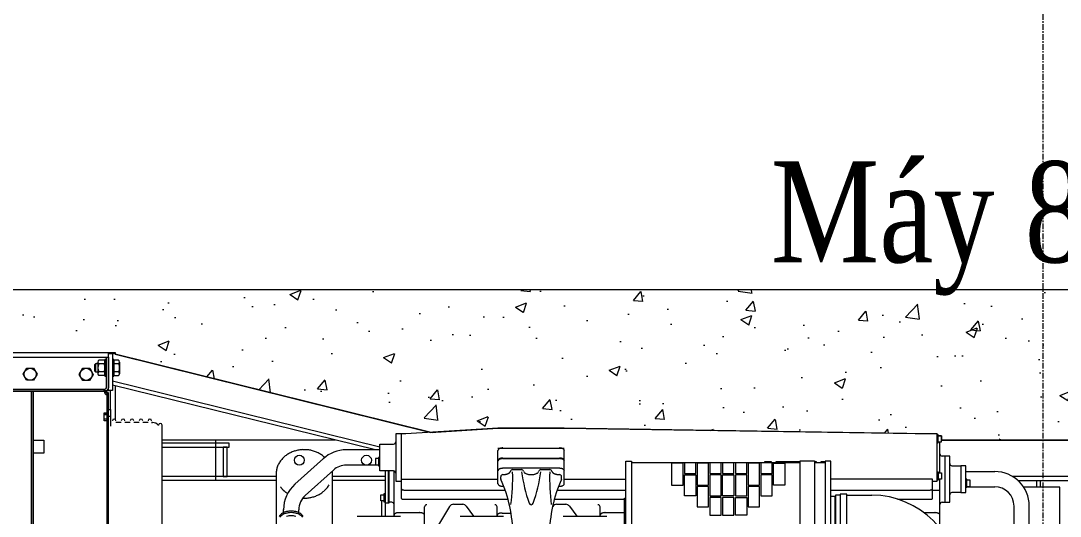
# Model space of a CAD drawing. Header units: millimetres. Extents: x 68650 to 268645, y -2410 to 17645.
# Drawn here: x 74022 to 76341, y 11083 to 12188 of the extents above; entities that cross this region are included whole.
import ezdxf

# ---------------------------------------------------------------- set-up
doc = ezdxf.new("R2010")
doc.units = ezdxf.units.MM
doc.linetypes.add('Grid Line', pattern=[22.225, 12.7, -3.175, 3.175, -3.175])
for name, color, linetype, lineweight in [('G-IMPT', 8, 'Continuous', 18), ('G-IMPT-2', 7, 'Continuous', 18), ('M-EQPM', 50, 'Continuous', 18), ('S-GRID-1', 1, 'Grid Line', 9)]:
    doc.layers.add(name, color=color, linetype=linetype, lineweight=lineweight)
doc.styles.add('Times New Roman', font='times.ttf', dxfattribs={"width": 0.8, "height": 225})

# ---------------------------------------------------------------- blocks, each defined once
blk = doc.blocks.new('TKCS_MAY PHAT DIEN_251105 - TKCS_XREF_260106_MAY PHAT DIEN_dwg_112-2491696-TKCS_NHÀ MÁY PHÁT ĐIỆN - MẶT BẰNG COTE _1_000')
at = {"layer": 'G-IMPT'}
for p, q in [((17270, 26398.8), (17270, 26467.3)), ((17279, 26475.1), (17279, 26477.3)), ((17997.7, 26298.4), (17284, 26475.1)), ((17250.9, 26456.3), (17250.9, 26430.3)), ((17264.9, 26460.7), (17252.9, 26460.7)), ((17264.9, 26452), (17252.9, 26452)), ((17297.5, 26452), (17287, 26452)), ((17299.5, 26456.3), (17299.5, 26430.3)), ((17250.9, 26433.3), (17246.8, 26433.3)), ((17264.9, 26434.7), (17252.9, 26434.7)), ((17264.9, 26426), (17252.9, 26426)), ((17297.5, 26434.7), (17287, 26434.7)), ((16932, 26395.8), (17267, 26395.8)), ((17879.9, 26266.4), (17284, 26413.6)), ((17870.4, 26260.4), (17284, 26404.6)), ((17289.5, 26403.3), (17289.5, 26328.6)), ((17102, 26391.3), (17102, 24843.3)), ((17274.5, 26392.1), (17263.6, 26392.1)), ((17266.7, 26390.2), (17266.7, 26390.1)), ((17266.9, 26387.2), (17266.9, 26386.2)), ((17267.3, 26388.2), (17267.2, 26388.2)), ((17269.4, 26383.8), (17270.4, 26383.8)), ((17272.7, 26383.4), (17270.5, 26383.4)), ((17271.3, 26383.8), (17271.2, 26383.7)), ((17271.4, 26384.1), (17271.4, 26384.1)), ((17271.4, 26383.6), (17271.4, 25903.8)), ((17273.7, 26383.6), (17273.8, 26383.7)), ((17274.5, 25903.8), (17274.5, 26383.8)), ((17279, 26350.6), (17279, 26392.5)), ((17273, 26338.9), (17265.1, 26338.9)), ((17271.4, 26338.7), (17265.1, 26338.7)), ((17265.1, 26329.4), (17273, 26329.4)), ((17274.5, 26341.1), (17271.4, 26341.1)), ((17271.4, 26327.2), (17274.5, 26327.2)), ((17279.1, 26335.1), (17274.5, 26335.1)), ((17303.4, 26321.2), (17291.4, 26321.2)), ((17323.3, 26321.2), (17311.3, 26321.2)), ((17343.2, 26321.2), (17331.2, 26321.2)), ((17363.1, 26321.2), (17351.1, 26321.2)), ((17394.5, 25903.3), (17394.5, 26315.3)), ((17781.2, 26282.3), (17394.5, 26282.3)), ((17513.2, 26282.3), (17513.2, 26192.3)), ((17928.4, 26152), (17928.4, 26296)), ((19129.9, 26208.8), (19129.9, 26278)), ((17879.9, 26260.4), (17805.2, 26260.4)), ((18143.9, 26264.5), (18291.9, 26264.5)), ((18143.9, 26184.7), (18143.9, 26259)), ((18291.9, 26184.7), (18291.9, 26259)), ((17754.2, 26240.9), (17690.7, 26183.8)), ((18154.9, 26242), (18280.9, 26242)), ((18154.9, 26240.8), (18280.9, 26240.8)), ((18441.9, 26232.4), (18818.3, 26232.4)), ((18850, 26232.4), (18873.8, 26232.4)), ((19141.9, 26143.4), (19141.9, 26246.6)), ((17776.7, 26215.4), (17713.7, 26158.7)), ((17877.4, 26226.4), (17805.4, 26226.4)), ((17899.9, 26142.4), (17899.9, 26213.4)), ((17911.9, 26112.4), (17911.9, 26213.3)), ((18281, 26219.2), (18154.9, 26219.2)), ((18176.6, 26216.2), (18196.3, 26216.2)), ((18239.6, 26216.2), (18259.3, 26216.2)), ((19156.9, 26225), (19176.9, 26225)), ((19187.9, 26212), (19252.4, 26212)), ((17648.9, 26201.3), (17394.5, 26201.3)), ((17648.9, 26192.3), (17394.5, 26192.3)), ((17648.9, 26206.7), (17648.9, 26095.2)), ((17891.9, 26201.3), (17773.9, 26201.3)), ((17891.9, 26192.3), (17773.9, 26192.3)), ((17928.4, 26195), (18143.9, 26195)), ((18149.9, 26195.8), (18149.9, 26200.2)), ((18285.9, 26195.8), (18285.9, 26200.2)), ((18291.9, 26195), (18429.2, 26195)), ((19129.9, 26093.4), (19129.9, 26194.8)), ((20334.5, 26201.3), (19291.5, 26201.3)), ((19345.7, 26192.3), (19345.7, 26177.3)), ((19353.7, 26192.3), (19353.7, 26177.3)), ((18154.9, 26179.2), (18156.6, 26179.2)), ((18276.1, 26170.8), (18429.2, 26170.8)), ((18279.2, 26179.2), (18280.9, 26179.2)), ((19113.4, 26170.8), (19129.9, 26170.8)), ((19190.4, 26178), (19252.4, 26178)), ((17883.8, 26146.4), (17883.8, 26112.4)), ((17906.9, 26143.4), (17900.9, 26143.4)), ((18044.6, 26138.9), (18065.1, 26138.9)), ((18269.7, 26150.5), (18426.2, 26150.5)), ((18274.6, 26138.9), (18295.1, 26138.9)), ((18922.2, 26159.2), (18978.2, 26159.2)), ((17665.4, 26120.2), (17665.4, 26127)), ((17699.4, 26120.2), (17699.4, 26126.7)), ((17922.9, 26120.3), (17968.9, 26120.3)), ((17979.9, 26093.4), (17979.9, 26133)), ((18036, 26134.1), (17980.4, 26042.3)), ((18073.1, 26134.8), (18089.6, 26112.4)), ((18141.9, 26112.4), (18141.9, 26133)), ((18152.9, 26119.4), (18172.9, 26119.4)), ((18303.1, 26134.8), (18319.6, 26112.4)), ((18371.9, 26112.4), (18371.9, 26133)), ((18382.9, 26120.3), (18426.2, 26120.3)), ((19094.7, 26120.3), (19118.9, 26120.3)), ((19295.4, 26006), (19295.4, 26135)), ((19329.4, 26006), (19329.4, 26135)), ((17829.4, 26112.4), (17926.5, 26112.4)), ((18059.4, 26112.4), (18156.5, 26112.4)), ((18289.4, 26112.4), (18386.5, 26112.4))]:
    blk.add_line(p, q, dxfattribs=at)
at = {"layer": 'G-IMPT', "flags": 128}
for points in [[(16900.5, 26281.7), (16900.5, 26282.3), (16909.5, 26282.3), (16909.5, 26281.7), (16909.5, 26477.3), (17289.5, 26477.3), (17289.5, 26473.7)], [(16924.5, 26398.8), (16924.5, 26467.3), (17274.5, 26467.3), (17274.5, 26398.8)], [(17246.8, 26453.3), (17250.9, 26453.3), (17248.2, 26453.3)], [(17269.9, 26461.8), (17266.9, 26461.8), (17266.9, 26424.8), (17269.9, 26424.8)], [(17284, 26424.8), (17287, 26424.8), (17287, 26461.8), (17284, 26461.8)], [(17297.5, 26460.7), (17287, 26460.7), (17287, 26426), (17297.5, 26426)], [(16932, 26391.3), (17267, 26391.3), (16922.5, 26391.3), (16922.5, 24843.3), (17274.5, 24843.3), (17274.5, 24846.7)], [(17158.3, 26391.3), (17268, 26391.3), (17270.7, 26391.3), (17270.7, 26388.3), (17268, 26388.3), (17267.9, 26388.3)], [(17266.6, 26389.5), (17266.6, 26387.4), (17266.6, 26387.3), (17266.6, 26387.2), (17266.6, 26387.2), (17266.6, 26387.1), (17266.7, 26387), (17266.7, 26387), (17266.7, 26386.9), (17266.7, 26386.8), (17266.8, 26386.7), (17266.8, 26386.7), (17266.8, 26386.6), (17266.8, 26386.5), (17266.9, 26386.4), (17266.9, 26386.2), (17267, 26386.1), (17267, 26386.1), (17267.1, 26386), (17267.2, 26385.9), (17267.2, 26385.9), (17267.3, 26385.8), (17267.4, 26385.7), (17267.4, 26385.7), (17267.5, 26385.6), (17267.6, 26385.5), (17267.6, 26385.5), (17267.7, 26385.4), (17267.8, 26385.3), (17268, 26385.1), (17267.8, 26385.4), (17267.7, 26385.7), (17267.6, 26385.8), (17267.6, 26385.9), (17267.5, 26386), (17267.4, 26386.2), (17267.4, 26386.3), (17267.3, 26386.5), (17267.2, 26386.6), (17267.2, 26386.7), (17267.1, 26386.8), (17267, 26387), (17267, 26387.1), (17266.9, 26387.2), (17266.9, 26387.6), (17266.8, 26387.9), (17266.8, 26388), (17266.8, 26388.2), (17266.8, 26388.3), (17266.7, 26388.5), (17266.7, 26388.6), (17266.7, 26388.7), (17266.7, 26388.9), (17266.6, 26389), (17266.6, 26389.1), (17266.6, 26389.3), (17266.6, 26389.4), (17266.6, 26389.5), (17266.6, 26389.8)], [(17266.7, 26387.6), (17266.6, 26387.6), (17266.6, 26387.4)], [(17266.9, 26390.9), (17266.9, 26391), (17266.9, 26388.1), (17266.9, 26388.1), (17266.9, 26388), (17266.8, 26387.9), (17266.8, 26387.9)], [(17268, 26388.3), (17268, 26391.3), (17267.9, 26391.3)], [(17273.4, 26383.6), (17273.3, 26383.5), (17273.2, 26383.5), (17273.1, 26383.5), (17273, 26383.5), (17272.9, 26383.5), (17272.8, 26383.4), (17272.7, 26383.4), (17272.4, 26383.5), (17272.2, 26383.5), (17272, 26383.5), (17271.9, 26383.5), (17271.8, 26383.6), (17271.6, 26383.6), (17271.5, 26383.6), (17271.3, 26383.6), (17271.2, 26383.7), (17271, 26383.7), (17270.9, 26383.7), (17270.7, 26383.7), (17270.5, 26383.7), (17270.4, 26383.8), (17270.1, 26383.9), (17269.9, 26384), (17269.7, 26384.1), (17269.6, 26384.1), (17269.5, 26384.2), (17269.3, 26384.3), (17269.2, 26384.3), (17269.1, 26384.4), (17268.9, 26384.5), (17268.8, 26384.5), (17268.7, 26384.6), (17268.5, 26384.7), (17268.4, 26384.7), (17268.3, 26384.8), (17268.3, 26384.7), (17268.4, 26384.7), (17268.5, 26384.6), (17268.5, 26384.5), (17268.6, 26384.5), (17268.7, 26384.4), (17268.7, 26384.3), (17268.8, 26384.3), (17268.9, 26384.2), (17268.9, 26384.1), (17269, 26384.1), (17269.1, 26384), (17269.2, 26383.9), (17269.4, 26383.8), (17269.4, 26383.7), (17269.5, 26383.7), (17269.6, 26383.7), (17269.7, 26383.7), (17269.7, 26383.7), (17269.8, 26383.6), (17269.9, 26383.6), (17270, 26383.6), (17270, 26383.6), (17270.1, 26383.5), (17270.2, 26383.5), (17270.3, 26383.5), (17270.5, 26383.4), (17270.6, 26383.4), (17270.6, 26383.4), (17270.6, 26383.5), (17270.8, 26383.5), (17270.9, 26383.6), (17270.9, 26383.6), (17271.1, 26383.7), (17271.2, 26383.7), (17274.1, 26383.8), (17274.2, 26383.8)], [(17271.4, 26384.7), (17271.4, 26384.8), (17274.5, 26384.8), (17274.5, 26387.5), (17271.4, 26387.5), (17271.4, 26384.8)], [(17274.5, 26350.6), (17279.1, 26350.6), (17279.1, 26313.3)], [(17265.1, 26329.6), (17265.1, 26338.7), (17265.1, 26343.3), (17271.4, 26343.3)], [(17271.4, 26325), (17265.1, 26325), (17265.1, 26329.6), (17271.4, 26329.6)], [(17271.4, 26327.4), (17273, 26327.4), (17273, 26340.9), (17271.4, 26340.9)], [(19113.4, 26190.8), (19114.9, 26190.8), (19123.9, 26190.8), (19123.9, 26296), (19114.9, 26296), (19103.4, 26296), (18484.4, 26305.5), (18291.9, 26308.5), (18143.9, 26308.5), (17938.4, 26296), (17926.9, 26296), (17915.9, 26296), (17915.9, 26190.8), (17928.4, 26190.8)], [(17106.6, 26281.7), (17122.9, 26281.7), (17130.4, 26281.7), (17130.4, 26280.3), (17130.4, 26253.3), (17106.6, 26253.3)], [(19123.9, 26275.8), (19126.4, 26275.8), (19126.4, 26294.2), (19123.9, 26294.2)], [(19126.4, 26278), (19133.4, 26278), (19133.4, 26292), (19126.4, 26292)], [(19303.8, 26192.3), (20334.5, 26192.3), (20334.5, 26282.3), (20334.5, 26192.3), (20343.5, 26192.3), (20343.5, 26282.3), (20334.5, 26282.3), (19133.4, 26282.3)], [(17394.5, 26266.3), (17544.4, 26266.3), (17544.4, 26275.3), (17394.5, 26275.3)], [(17910.9, 26213.4), (17890.9, 26213.4), (17879.9, 26213.4), (17879.9, 26273.4), (17890.9, 26273.4), (17910.9, 26273.4)], [(17877.4, 26241.3), (17870.4, 26241.3), (17870.4, 26227.3), (17877.4, 26227.3)], [(17879.9, 26243.5), (17877.4, 26243.5), (17877.4, 26225.1), (17879.9, 26225.1)], [(18559.8, 26232.4), (18559.8, 26207.6), (18585.2, 26207.6), (18585.2, 26232.4)], [(18616.7, 26232.4), (18616.7, 26207.6), (18642.1, 26207.6), (18642.1, 26232.4)], [(18645.1, 26232.4), (18645.1, 26207.6), (18670.5, 26207.6), (18670.5, 26232.4)], [(18673.6, 26232.4), (18673.6, 26207.6), (18699, 26207.6), (18699, 26232.4)], [(18730.5, 26232.4), (18730.5, 26207.6), (18755.9, 26207.6), (18755.9, 26232.4)], [(18739.1, 26232.4), (18739.1, 26234.3), (18753.6, 26234.3), (18753.6, 26232.4)], [(18764.7, 26232.4), (18764.7, 26234.3), (18818.3, 26234.3)], [(18850, 26234.3), (18853.6, 26234.3), (18853.6, 26232.4)], [(18864.7, 26232.4), (18864.7, 26234.3), (18873.8, 26234.3)], [(19134.9, 26143.4), (19140.9, 26143.4), (19151.9, 26143.4), (19151.9, 26246.6), (19140.9, 26246.6), (19134.9, 26246.6)], [(17773.6, 26212.6), (17773.6, 26212.2), (17773.6, 26211.8), (17773.7, 26211.5), (17773.7, 26211.1), (17773.7, 26210.7), (17773.8, 26210.4), (17773.8, 26210), (17773.8, 26209.6), (17773.9, 26209.3), (17773.9, 26208.9), (17773.9, 26208.5), (17773.9, 26208.2), (17773.9, 26207.8), (17773.9, 26207.4), (17773.9, 26207.1), (17773.9, 26206.7), (17773.9, 26095.2)], [(17891.9, 26213.4), (17891.9, 26142.4), (17900.9, 26142.4), (17900.9, 26213.4)], [(19123.9, 26211), (19126.4, 26211), (19126.4, 26192.6), (19123.9, 26192.6)], [(19126.4, 26208.8), (19133.4, 26208.8), (19133.4, 26194.8), (19126.4, 26194.8)], [(19176.9, 26165), (19187.9, 26165), (19187.9, 26225), (19176.9, 26225), (19176.9, 26165), (19156.9, 26165)], [(19113.4, 26152), (19113.4, 26195), (18886.5, 26195)], [(19187.9, 26176.8), (19190.4, 26176.8), (19190.4, 26195.2), (19187.9, 26195.2)], [(19190.4, 26179), (19197.4, 26179), (19197.4, 26193), (19190.4, 26193)], [(17891.9, 26162.6), (17889.4, 26162.6), (17889.4, 26144.2), (17891.9, 26144.2), (17891.8, 26112.4)], [(17933.5, 26170.8), (17934, 26170.8), (17934.4, 26170.8), (18159.7, 26170.8)], [(18886.5, 26170.8), (19107.4, 26170.8), (19107.9, 26170.8), (19108.3, 26170.8)], [(19397.7, 26037.3), (19397.7, 26177.3), (19316.7, 26177.3)], [(17889.4, 26146.4), (17882.4, 26146.4), (17882.4, 26160.4), (17889.4, 26160.4)], [(17928.7, 26151.4), (17928.8, 26151.3), (17929, 26151.1), (17929.2, 26151), (17929.4, 26150.9), (17929.6, 26150.8), (17929.8, 26150.8), (17930.1, 26150.7), (17930.3, 26150.7), (17930.5, 26150.6), (17930.7, 26150.6), (17931, 26150.6), (17931.2, 26150.5), (17931.4, 26150.5), (18166.1, 26150.5)], [(18429.2, 25975.1), (18426.2, 25975.1), (18426.2, 26152.9), (18429.2, 26152.9)], [(18886.5, 25971.9), (18896, 25971.9), (18896, 26156.1), (18886.5, 26156.1)], [(18907.2, 26159.2), (18897.2, 26159.2), (18897.2, 25968.7), (18907.2, 25968.7)], [(19035.6, 26150.5), (19110.4, 26150.5), (19110.6, 26150.5), (19110.9, 26150.6), (19111.1, 26150.6), (19111.3, 26150.6), (19111.5, 26150.6), (19111.8, 26150.7), (19112, 26150.8), (19112.2, 26150.8), (19112.4, 26150.9), (19112.6, 26151), (19112.8, 26151.1), (19113, 26151.3), (19113.2, 26151.4)]]:
    blk.add_lwpolyline(points, dxfattribs=at)
for points in [[(17274.5, 26475.1), (17284, 26475.1), (17284, 26392.5), (17274.5, 26392.5)], [(17084.5, 26429), (17092.3, 26442.4), (17107.8, 26442.4), (17115.5, 26429), (17107.7, 26415.6), (17092.2, 26415.6)], [(17209.5, 26428.8), (17217.3, 26442.3), (17232.8, 26442.3), (17240.5, 26428.8), (17232.7, 26415.4), (17217.2, 26415.4)], [(17243.8, 26450.3), (17243.8, 26436.3), (17246.8, 26433.3), (17246.8, 26453.3)], [(17106.6, 26391.3), (17106.6, 24843.3)], [(17371, 26321.2), (17373, 26321.2)], [(17539.4, 26201.3), (17539.4, 26266.3), (17530.4, 26266.3), (17530.4, 26201.3)], [(18441.9, 26235.4), (18441.9, 25892.5), (18429.2, 25892.5), (18429.2, 26235.4)], [(18818.3, 25892), (18818.3, 26236), (18850, 26236), (18850, 25892)], [(18886.5, 25892.5), (18886.5, 26235.4), (18873.8, 26235.4), (18873.8, 25892.5)], [(18556.8, 26181.9), (18556.8, 26230.9), (18531.4, 26230.9), (18531.4, 26181.9)], [(18613.7, 26181.9), (18613.7, 26230.9), (18588.3, 26230.9), (18588.3, 26181.9)], [(18702, 26181.9), (18727.4, 26181.9), (18727.4, 26230.9), (18702, 26230.9)], [(18758.9, 26181.9), (18758.9, 26230.9), (18784.3, 26230.9), (18784.3, 26181.9)], [(18585.2, 26157.5), (18559.8, 26157.5), (18559.8, 26204.5), (18585.2, 26204.5)], [(18616.7, 26157.5), (18642.1, 26157.5), (18642.1, 26204.5), (18616.7, 26204.5)], [(18645.1, 26157.5), (18645.1, 26204.5), (18670.5, 26204.5), (18670.5, 26157.5)], [(18673.6, 26157.5), (18699, 26157.5), (18699, 26204.5), (18673.6, 26204.5)], [(18730.5, 26157.5), (18755.9, 26157.5), (18755.9, 26204.5), (18730.5, 26204.5)], [(18613.7, 26133.4), (18613.7, 26178.8), (18588.3, 26178.8), (18588.3, 26133.4)], [(18702, 26133.4), (18727.4, 26133.4), (18727.4, 26178.8), (18702, 26178.8)], [(18642.1, 26114.8), (18642.1, 26154.4), (18616.7, 26154.4), (18616.7, 26114.8)], [(18645.1, 26114.8), (18670.5, 26114.8), (18670.5, 26154.4), (18645.1, 26154.4)], [(18673.6, 26114.8), (18673.6, 26154.4), (18699, 26154.4), (18699, 26114.8)], [(18922.2, 25966.7), (18922.2, 26161.2), (18907.2, 26161.2), (18907.2, 25966.7)]]:
    blk.add_lwpolyline(points, close=True, dxfattribs=at)
at = {"layer": 'G-IMPT'}
for centre, radius in [((17100, 26429), 13.4), ((17225, 26428.8), 13.4), ((17700.5, 26237.3), 11), ((17850.5, 26237.3), 11)]:
    blk.add_circle(centre, radius, dxfattribs=at)
for centre, radius, start, end in [((17256.6, 26456.3), 5.69, 130.4174, 229.5826), ((17270.7, 26443.3), 19.7, 153.9922, 206.0078), ((17261.2, 26456.3), 5.69, 310.4174, 49.5826), ((17247.2, 26443.3), 19.8, 333.9922, 26.0078), ((17293.8, 26456.3), 5.69, 310.4174, 49.5826), ((17279.8, 26443.3), 19.7, 333.9922, 26.0078), ((17256.6, 26430.3), 5.69, 130.4174, 229.5826), ((17261.2, 26430.3), 5.69, 310.4174, 49.5826), ((17293.8, 26430.3), 5.69, 310.4174, 49.5826), ((17267, 26398.8), 7.5, 270, 0), ((17267, 26398.8), 3, 270, 0), ((17277.4, 26387.8), 10.9, 167.7813, 168.4188), ((17278.9, 26387.4), 12.5, 168.292, 169.1986), ((17269.9, 26386.3), 3.52, 157.8679, 158.6591), ((17271.8, 26385.5), 5.55, 157.7171, 158.3325), ((17271, 26385.8), 4.75, 156.9309, 157.6295), ((17270.3, 26386.1), 3.9, 158.4934, 159.6335), ((17277.4, 26383.3), 11.6, 159.1719, 159.683), ((17272.7, 26385.1), 6.54, 158.9875, 159.5399), ((17272.4, 26385.3), 6.18, 158.3856, 158.9534), ((17273.8, 26388.6), 7.25, 165.4956, 166.2293), ((17274, 26388.6), 7.46, 166.1958, 166.9606), ((17276.8, 26387.9), 10.4, 166.652, 167.1803), ((17268.3, 26387), 1.73, 152.1136, 153.2872), ((17268.5, 26386.9), 2.01, 153.1268, 154.1611), ((17268.9, 26386.7), 2.39, 154.1552, 155.047), ((17269.7, 26386.3), 3.33, 154.2315, 155.1416), ((17268.9, 26386.7), 2.44, 152.8244, 154.0455), ((17269, 26386.7), 2.52, 154.995, 155.8804), ((17269, 26386.6), 2.54, 155.8114, 156.7413), ((17270.6, 26386), 4.32, 156.1857, 156.9278), ((17270.5, 26386), 4.14, 155.3128, 156.0596), ((17269.8, 26386.3), 3.41, 156.4709, 157.132), ((17270.5, 26389.6), 3.8, 162.0099, 163.1649), ((17271.1, 26389.4), 4.49, 163.065, 164.0949), ((17272, 26389.1), 5.43, 163.9524, 164.8387), ((17273.2, 26388.8), 6.69, 164.7538, 165.5015), ((17267.4, 26387.7), 0.656, 151.6375, 152.9912), ((17267.4, 26387.7), 0.627, 152.8086, 155.0998), ((17268.5, 26387.1), 1.88, 154.2147, 155.2371), ((17268.3, 26387), 1.77, 148.5274, 150.156), ((17267.9, 26387.3), 1.23, 144.9197, 148.3122), ((17267.8, 26387.3), 1.22, 148.2489, 149.7451), ((17267.9, 26387.2), 1.35, 149.6735, 151.074), ((17269.2, 26386.6), 2.72, 152.2963, 153.3024), ((17268.1, 26387.1), 1.51, 150.9136, 152.2057), ((17269.5, 26387.3), 4.46, 122.5575, 124.7678), ((17269.4, 26390), 2.71, 159.5424, 160.993), ((17269.9, 26389.8), 3.21, 160.8646, 162.1599), ((17268.9, 26382.4), 6.07, 108.0765, 109.5039), ((17267.5, 26387.6), 0.778, 142.3283, 143.1312), ((17267.6, 26387.6), 0.864, 143.2027, 143.9355), ((17267.6, 26387.6), 0.855, 143.9599, 144.7143), ((17267.5, 26387.6), 0.763, 145.0596, 145.9234), ((17267.5, 26387.6), 0.766, 145.5276, 146.3992), ((17269.2, 26386.5), 2.76, 144.2505, 146.1626), ((17267.6, 26387.6), 0.827, 146.5223, 147.3443), ((17267.5, 26387.6), 0.736, 147.6799, 148.6422), ((17267.4, 26387.7), 0.613, 148.5852, 149.8058), ((17267.6, 26387.6), 0.809, 149.4035, 150.2809), ((17267.9, 26389.8), 1.54, 119.7154, 124.5338), ((17267.8, 26386), 2.23, 106.328, 109.2883), ((17269.2, 26386.8), 4.77, 113.7551, 114.4912), ((17268, 26389.8), 1.56, 117.14, 120.1237), ((17267.9, 26385.8), 2.44, 104.6899, 106.4284), ((17268, 26389.6), 1.77, 111.7556, 113.9327), ((17268, 26385.3), 2.95, 101.5481, 102.7801), ((17268, 26389.8), 1.57, 107.4261, 109.9348), ((17267.9, 26389.9), 1.39, 109.9899, 112.9304), ((17267.9, 26385.5), 2.8, 99.093, 100.4469), ((17267.9, 26385.9), 2.39, 100.555, 102.1773), ((17268, 26389.7), 1.67, 104.793, 107.0879), ((17268, 26385.2), 3.06, 97.7265, 98.9445), ((17268, 26389.8), 1.51, 99.9365, 102.4848), ((17268, 26389.8), 1.55, 102.3086, 104.7814), ((17267.9, 26385.4), 2.88, 95.1425, 96.461), ((17267.9, 26385.4), 2.91, 96.386, 97.6809), ((17268, 26389.8), 1.54, 97.3864, 99.8688), ((17268, 26385.3), 2.98, 93.8324, 95.1053), ((17268, 26389.8), 1.57, 92.3974, 94.841), ((17268, 26389.8), 1.57, 94.9222, 97.3655), ((17268, 26385.2), 3.09, 91.2612, 92.504), ((17268, 26385.2), 3.06, 92.549, 93.7945), ((17267.6, 26375.5), 8.47, 70.7567, 71.5651), ((17266.4, 26394.4), 11.7, 290.4871, 291.1839), ((17269.3, 26387.1), 3.84, 290.4999, 292.0862), ((17268.9, 26387.9), 4.8, 291.7029, 292.2149), ((17269.1, 26387.6), 4.4, 292.2408, 292.7846), ((17269.5, 26386.7), 3.43, 291.8691, 292.9675), ((17269.8, 26385.8), 2.51, 294.3063, 295.2098), ((17269.5, 26386.6), 3.33, 294.0401, 294.94), ((17269.1, 26387.4), 4.26, 292.7846, 293.3297), ((17269.4, 26386.7), 3.43, 293.5731, 294.2411), ((17269.7, 26386.1), 2.86, 294.8659, 295.5998), ((17270.1, 26385.2), 1.87, 297.1542, 298.3571), ((17269.9, 26385.8), 2.42, 295.6614, 296.8763), ((17269.9, 26385.8), 2.43, 294.4711, 295.756), ((17269.5, 26386.2), 3, 300.0752, 301.4626), ((17270.1, 26385.3), 1.9, 298.019, 299.4402), ((17270.3, 26384.7), 1.31, 298.552, 301.0539), ((17270, 26385.6), 2.28, 296.8949, 298.1144), ((17270.7, 26384.6), 0.982, 294.6018, 295.4713), ((17270.7, 26384.5), 0.883, 295.6456, 296.5822), ((17270.8, 26384.4), 0.817, 296.6142, 297.5983), ((17270.8, 26384.4), 0.788, 297.5042, 298.4941), ((17270.8, 26384.4), 0.777, 298.6205, 299.5955), ((17270.4, 26384.9), 1.42, 300.6972, 302.4669), ((17270.3, 26385.1), 1.62, 299.2072, 300.8234), ((17270.9, 26384.2), 0.609, 305.5633, 307.3663), ((17270.3, 26385), 1.55, 306.6084, 307.5238), ((17270.8, 26384.4), 0.788, 299.4913, 300.4215), ((17270.8, 26384.3), 0.722, 300.5276, 301.5315), ((17270.8, 26384.3), 0.632, 301.6206, 302.7587), ((17270.8, 26384.3), 0.733, 302.3683, 303.2774), ((17270.8, 26384.3), 0.641, 304.4812, 305.6268), ((17270.6, 26384.6), 1.1, 304.1151, 306.2043), ((17270.5, 26384.8), 1.25, 302.2779, 304.2055), ((17269, 26384.7), 2.44, 343.5623, 345.3019), ((17269.2, 26384.6), 2.22, 340.7106, 343.6731), ((17265.5, 26385.8), 6.06, 340.4804, 341.9088), ((17268.4, 26384.8), 3.09, 357.4944, 358.7379), ((17268.4, 26384.8), 3.06, 356.2071, 357.4534), ((17268.5, 26384.8), 2.98, 354.8943, 356.168), ((17268.6, 26384.8), 2.87, 353.5386, 354.8578), ((17268.5, 26384.8), 2.9, 352.3187, 353.6144), ((17268.4, 26384.8), 3.06, 351.092, 352.3107), ((17268.6, 26384.8), 2.8, 349.5165, 350.8713), ((17269, 26384.7), 2.39, 347.8222, 349.4455), ((17268.5, 26384.8), 2.95, 347.2195, 348.4523), ((17271, 26393.7), 10.4, 283.3067, 283.8376), ((17271.7, 26390.8), 7.48, 283.9514, 284.6717), ((17271.6, 26391.5), 8.19, 284.3909, 284.9931), ((17272.3, 26388.6), 5.14, 286.3066, 287.2961), ((17272.8, 26386.9), 3.36, 287.5203, 289.6558), ((17271.6, 26390.5), 7.19, 288.8767, 290.13), ((17272.3, 26385.1), 2.23, 327.0666, 328.9848), ((17272.5, 26385), 2.08, 329.0168, 331.0332), ((17272.2, 26385.2), 2.35, 325.045, 326.903), ((17272.6, 26384.9), 1.91, 335.5466, 337.6239), ((17272.6, 26385), 1.93, 331.204, 333.3449), ((17272.6, 26384.9), 1.88, 333.2464, 335.4047), ((17270.3, 26385.6), 4.31, 344.4253, 345.2087), ((17272.8, 26384.9), 1.68, 342.3391, 344.5813), ((17272.8, 26384.8), 1.69, 337.9869, 340.3446), ((17273.1, 26384.7), 1.39, 340.5046, 343.3902), ((17271.3, 26385), 3.19, 354.5796, 357.3105), ((17273.3, 26384.7), 1.19, 351.2306, 356.8193), ((17273.1, 26384.7), 1.34, 348.216, 351.4281), ((17287.5, 26325.2), 3.96, 0, 180), ((17307.4, 26325.2), 3.96, 0, 180), ((17327.3, 26325.2), 3.96, 0, 180), ((17347.2, 26325.2), 3.96, 0, 180), ((17367.1, 26325.2), 3.96, 0, 180), ((17373, 26303.3), 17.9, 40.8804, 90), ((17390.5, 26315.3), 3.96, 0, 180), ((17910.9, 26278.4), 5, 270, 360), ((17709.2, 26195.6), 64.8, 114.2072, 122.0395), ((17710.5, 26192.8), 68, 106.7431, 114.2139), ((17711.1, 26190.5), 70.3, 99.5305, 106.7499), ((17711.4, 26189.1), 71.8, 92.4623, 99.5372), ((17711.4, 26188.7), 72.1, 85.4306, 92.4689), ((17711.5, 26189.4), 71.4, 78.3294, 85.4372), ((17711.8, 26191.1), 69.7, 71.0521, 78.3361), ((17712.7, 26193.6), 67.1, 63.4903, 71.0589), ((17805.4, 26183.4), 77, 90.0005, 131.9729), ((18146.7, 26259.1), 2.82, 163.64, 180.6042), ((18147.2, 26258.9), 3.33, 149.1706, 163.5249), ((18148.1, 26258.4), 4.33, 138.1497, 149.1889), ((18149.1, 26257.5), 5.71, 129.8238, 138.2027), ((18150.2, 26256.2), 7.35, 123.3582, 129.8678), ((18151.2, 26254.7), 9.15, 118.1591, 123.3882), ((18152, 26253.1), 11, 113.8372, 118.1787), ((18152.8, 26251.4), 12.9, 110.1375, 113.8503), ((18153.4, 26249.7), 14.7, 106.8884, 110.1464), ((18153.9, 26248.1), 16.4, 103.9653, 106.8946), ((18154.3, 26246.6), 17.9, 101.2914, 103.97), ((18154.5, 26245.3), 19.2, 98.8018, 101.295), ((18154.7, 26244.3), 20.3, 96.4464, 98.8046), ((18154.8, 26243.4), 21.1, 94.1847, 96.4487), ((18154.8, 26242.9), 21.7, 91.9825, 94.1867), ((18154.9, 26242.6), 22, 89.8093, 91.9843), ((18280.9, 26242.6), 22, 87.8242, 90.0009), ((18280.9, 26242.9), 21.7, 85.6235, 87.826), ((18281, 26243.4), 21.1, 83.3643, 85.6254), ((18281.1, 26244.2), 20.3, 81.0133, 83.3666), ((18281.2, 26245.3), 19.2, 78.5305, 81.016), ((18281.5, 26246.6), 17.9, 75.867, 78.534), ((18281.9, 26248.1), 16.4, 72.9628, 75.8715), ((18282.4, 26249.7), 14.7, 69.729, 72.969), ((18283, 26251.3), 12.9, 66.0512, 69.7377), ((18283.7, 26253), 11.1, 61.7565, 66.064), ((18284.6, 26254.7), 9.21, 56.5976, 61.7757), ((18285.6, 26256.2), 7.41, 50.1931, 56.6269), ((18286.7, 26257.4), 5.77, 41.9682, 50.2364), ((18287.7, 26258.3), 4.38, 31.1479, 42.0205), ((18288.6, 26258.9), 3.37, 17.0217, 31.1692), ((18289.1, 26259), 2.83, 0.0785, 16.9159), ((17699.3, 26205.6), 50.6, 148.6248, 158.6618), ((17702, 26204), 53.7, 139.1713, 148.6212), ((17704.8, 26201.6), 57.4, 130.3249, 139.1727), ((17707.2, 26198.7), 61.2, 122.0333, 130.3295), ((17714.2, 26196.5), 63.8, 55.5368, 63.4969), ((17716.3, 26199.6), 60.1, 47.0902, 55.5427), ((18146.7, 26236.6), 2.82, 163.6505, 180.605), ((18146.7, 26235.3), 2.82, 163.64, 180.6042), ((18147.2, 26236.4), 3.33, 149.1867, 163.5355), ((18147.2, 26235.2), 3.33, 149.1706, 163.5249), ((18148.1, 26235.9), 4.33, 138.1676, 149.2048), ((18148.1, 26234.7), 4.33, 138.1497, 149.1889), ((18149.1, 26235), 5.7, 129.8418, 138.2205), ((18149.1, 26233.8), 5.71, 129.8238, 138.2027), ((18150.2, 26233.7), 7.34, 123.3759, 129.8858), ((18150.2, 26232.5), 7.35, 123.3582, 129.8678), ((18151.2, 26232.2), 9.14, 118.1764, 123.4059), ((18151.2, 26231), 9.15, 118.1591, 123.3882), ((18152, 26230.6), 11, 113.8542, 118.196), ((18152, 26229.4), 11, 113.8372, 118.1787), ((18152.8, 26228.9), 12.9, 110.1543, 113.8673), ((18152.8, 26227.7), 12.9, 110.1375, 113.8503), ((18153.4, 26227.2), 14.7, 106.9052, 110.1632), ((18153.4, 26226), 14.7, 106.8884, 110.1464), ((18153.9, 26225.6), 16.3, 103.9822, 106.9114), ((18153.9, 26224.4), 16.4, 103.9653, 106.8946), ((18154.3, 26224.1), 17.9, 101.3086, 103.9868), ((18154.3, 26222.9), 17.9, 101.2914, 103.97), ((18154.5, 26222.8), 19.2, 98.8194, 101.3121), ((18154.5, 26221.6), 19.2, 98.8018, 101.295), ((18154.7, 26221.8), 20.3, 96.4645, 98.8221), ((18154.7, 26220.5), 20.3, 96.4464, 98.8046), ((18154.8, 26220.9), 21.1, 94.2035, 96.4668), ((18154.8, 26219.7), 21.1, 94.1847, 96.4487), ((18154.8, 26220.4), 21.7, 92.0022, 94.2055), ((18154.8, 26219.1), 21.7, 91.9825, 94.1867), ((18154.9, 26220.1), 22, 89.8302, 92.0041), ((18154.9, 26218.9), 22, 89.8093, 91.9843), ((18280.9, 26220.1), 22, 87.8063, 89.9793), ((18280.9, 26218.9), 22, 87.8242, 90.0009), ((18280.9, 26220.4), 21.7, 85.6064, 87.8081), ((18280.9, 26219.1), 21.7, 85.6235, 87.826), ((18281, 26220.9), 21.1, 83.348, 85.6084), ((18281, 26219.7), 21.1, 83.3643, 85.6254), ((18281.1, 26221.7), 20.3, 80.9974, 83.3502), ((18281.1, 26220.5), 20.3, 81.0133, 83.3666), ((18281.2, 26222.8), 19.2, 78.515, 81.0001), ((18281.2, 26221.6), 19.2, 78.5305, 81.016), ((18281.5, 26224.1), 17.9, 75.8517, 78.5185), ((18281.5, 26222.9), 17.9, 75.867, 78.534), ((18281.9, 26225.5), 16.4, 72.9478, 75.8562), ((18281.9, 26224.3), 16.4, 72.9628, 75.8715), ((18282.4, 26227.1), 14.7, 69.714, 72.954), ((18282.4, 26225.9), 14.7, 69.729, 72.969), ((18283, 26228.8), 12.9, 66.0361, 69.7227), ((18283, 26227.6), 12.9, 66.0512, 69.7377), ((18283.7, 26230.5), 11.1, 61.7412, 66.0489), ((18283.7, 26229.3), 11.1, 61.7565, 66.064), ((18284.6, 26232.2), 9.2, 56.582, 61.7603), ((18284.6, 26230.9), 9.21, 56.5976, 61.7757), ((18285.6, 26233.7), 7.41, 50.1773, 56.6113), ((18285.6, 26232.4), 7.41, 50.1931, 56.6269), ((18286.7, 26234.9), 5.77, 41.9527, 50.2206), ((18286.7, 26233.7), 5.77, 41.9682, 50.2364), ((18287.7, 26235.8), 4.38, 31.1341, 42.0049), ((18287.7, 26234.6), 4.38, 31.1479, 42.0205), ((18288.6, 26236.4), 3.37, 17.0128, 31.1553), ((18288.6, 26235.1), 3.37, 17.0217, 31.1692), ((18289.1, 26236.5), 2.83, 0.0783, 16.9071), ((18289.1, 26235.3), 2.83, 0.0785, 16.9159), ((19134.9, 26251.6), 5, 180, 269.9999), ((17696, 26206.7), 47.1, 169.2037, 179.991), ((17697.2, 26206.5), 48.3, 158.6717, 169.188), ((17805.4, 26183.4), 43, 90.0005, 131.9729), ((17910.9, 26208.4), 5, 0, 90), ((18146.7, 26213.7), 2.82, 163.64, 180.6042), ((18147.2, 26213.5), 3.33, 149.1706, 163.5249), ((18148.1, 26213), 4.33, 138.1497, 149.1889), ((18149.1, 26212.1), 5.71, 129.8238, 138.2027), ((18150.2, 26210.9), 7.35, 123.3582, 129.8678), ((18151.2, 26209.4), 9.15, 118.1591, 123.3882), ((18152, 26207.7), 11, 113.8372, 118.1787), ((18152.8, 26206), 12.9, 110.1375, 113.8503), ((18153.4, 26204.3), 14.7, 106.8884, 110.1464), ((18153.9, 26202.7), 16.4, 103.9653, 106.8946), ((18154.3, 26201.2), 17.9, 101.2914, 103.97), ((18154.5, 26200), 19.2, 98.8019, 101.295), ((18154.7, 26198.9), 20.3, 96.4464, 98.8046), ((18154.8, 26198.1), 21.1, 94.1847, 96.4487), ((18154.8, 26197.5), 21.7, 91.9825, 94.1867), ((18154.9, 26197.2), 22, 89.8093, 91.9843), ((18159.8, 26221.9), 16, 295.6589, 300.0068), ((18161.1, 26219.6), 13.3, 299.988, 305.2184), ((18162.6, 26217.5), 10.7, 305.1906, 311.6729), ((18164.2, 26215.8), 8.41, 311.6339, 319.9025), ((18165.7, 26214.6), 6.48, 319.8589, 330.5908), ((18166.9, 26213.9), 5.08, 330.5815, 344.2695), ((18176.6, 26211.2), 5, 90, 164.5226), ((17676.7, 26199.6), 500, 352.9388, 1.3272), ((18196.3, 26211.2), 5, 15.479, 90), ((18591.9, 26270.4), 400, 188.5159, 198.7975), ((18206.5, 26214.1), 5.69, 196.4405, 220.8358), ((18209.4, 26216.5), 9.46, 220.5252, 235.2095), ((18212.4, 26220.7), 14.6, 234.984, 244.5311), ((17844, 26270.4), 400, 341.2025, 351.484), ((18223.5, 26220.7), 14.6, 295.4419, 304.9833), ((18226.4, 26216.5), 9.48, 304.7577, 319.4342), ((18229.3, 26214.1), 5.7, 319.1219, 343.5204), ((18239.6, 26211.2), 5, 90, 164.5226), ((18759.1, 26199.6), 500, 178.6727, 187.0611), ((18259.3, 26211.2), 5, 15.4792, 90), ((18269, 26213.9), 5.08, 195.697, 209.3745), ((18270.2, 26214.6), 6.47, 209.3654, 220.0985), ((18271.7, 26215.8), 8.4, 220.0549, 228.325), ((18273.2, 26217.5), 10.7, 228.286, 234.7718), ((18274.7, 26219.6), 13.3, 234.744, 239.9787), ((18276, 26221.9), 16, 239.9598, 244.3081), ((18280.9, 26197.2), 22, 87.9674, 90.1499), ((18280.9, 26197.5), 21.7, 85.7599, 87.9693), ((18281, 26198), 21.2, 83.4953, 85.7618), ((18281.1, 26198.8), 20.3, 81.14, 83.4976), ((18281.2, 26199.9), 19.3, 78.6543, 81.1428), ((18281.5, 26201.2), 18, 75.9889, 78.6578), ((18281.9, 26202.6), 16.5, 73.0827, 75.9934), ((18282.3, 26204.2), 14.8, 69.8489, 73.0889), ((18283, 26205.9), 13, 66.1719, 69.8576), ((18283.7, 26207.6), 11.1, 61.879, 66.1847), ((18284.6, 26209.3), 9.25, 56.7223, 61.8982), ((18285.6, 26210.8), 7.45, 50.3192, 56.7517), ((18286.7, 26212), 5.79, 42.0919, 50.3628), ((18287.7, 26213), 4.4, 31.2577, 42.145), ((18288.6, 26213.5), 3.38, 17.0927, 31.2799), ((18289.1, 26213.7), 2.83, 0.0798, 16.9862), ((19156.9, 26230), 5, 180, 269.9999), ((19252.4, 26135), 77, 0, 90), ((18154.9, 26200.2), 5, 90, 180), ((18152.9, 26195.8), 3, 180, 204.3714), ((17876.9, 26070.8), 300, 0, 24.3712), ((18154.9, 26239.1), 33.9, 269.9993, 272.0443), ((18154.9, 26238.7), 33.6, 272.0428, 274.1117), ((18155, 26237.9), 32.8, 274.1101, 276.228), ((18155.1, 26236.8), 31.6, 276.2262, 278.4211), ((18155.3, 26235.3), 30.2, 278.419, 280.7233), ((18155.7, 26233.6), 28.4, 280.7206, 283.1736), ((18156.2, 26231.5), 26.3, 283.1702, 285.819), ((18156.8, 26229.3), 23.9, 285.8145, 288.7208), ((18157.6, 26226.9), 21.4, 288.7146, 291.9657), ((18158.6, 26224.4), 18.7, 291.957, 295.6716), ((18214.7, 26225.6), 20, 244.4273, 251.3796), ((18216.4, 26230.4), 25.1, 251.3289, 256.8755), ((18217.4, 26234.4), 29.3, 256.8476, 261.5995), ((18217.8, 26237.4), 32.2, 261.5819, 265.8953), ((18217.9, 26238.9), 33.8, 265.8822, 269.9985), ((18217.9, 26238.9), 33.8, 269.9867, 274.1022), ((18218, 26237.4), 32.2, 274.0891, 278.3995), ((18218.5, 26234.5), 29.3, 278.3819, 283.1326), ((18219.4, 26230.4), 25.1, 283.1047, 288.6485), ((18221.1, 26225.6), 20, 288.5979, 295.5457), ((18558.9, 26070.8), 300, 155.6287, 180), ((18277.2, 26224.4), 18.7, 244.2954, 248.0133), ((18278.2, 26226.9), 21.4, 248.0046, 251.2573), ((18279, 26229.3), 23.9, 251.2511, 254.1595), ((18279.7, 26231.5), 26.2, 254.155, 256.8043), ((18280.2, 26233.6), 28.3, 256.8008, 259.2538), ((18280.5, 26235.3), 30.1, 259.2511, 261.5566), ((18280.7, 26236.8), 31.6, 261.5545, 263.7514), ((18280.8, 26237.9), 32.8, 263.7496, 265.8701), ((18280.9, 26238.7), 33.6, 265.8685, 267.9402), ((18280.9, 26239.1), 33.9, 267.9387, 269.9865), ((18280.9, 26200.2), 5, 0, 90), ((18282.9, 26195.8), 3, 335.6303, 360), ((17702, 26209.5), 53.8, 215.5605, 217.0486), ((17702.5, 26209.8), 54.3, 217.0486, 218.5219), ((17702.9, 26210.2), 54.9, 218.5219, 219.9804), ((17703.4, 26210.6), 55.5, 219.9804, 221.4239), ((17703.8, 26210.9), 56.1, 221.4239, 222.8527), ((17704.2, 26211.3), 56.7, 222.8527, 224.2666), ((17704.7, 26211.8), 57.3, 224.2666, 225.6651), ((17705.1, 26212.2), 57.9, 225.6651, 227.0506), ((17742.4, 26126.7), 77, 131.9723, 179.9997), ((17705.5, 26212.6), 58.5, 227.0506, 228.421), ((17705.9, 26213.1), 59.1, 228.421, 229.7773), ((17706.3, 26213.6), 59.7, 229.7773, 231.1199), ((17706.7, 26214), 60.3, 231.1198, 232.449), ((17707, 26214.5), 60.9, 232.4489, 233.765), ((17707.4, 26215), 61.5, 233.7649, 235.0682), ((17707.7, 26215.5), 62.1, 235.0681, 236.3589), ((17708, 26216), 62.6, 236.3589, 237.6377), ((17714.3, 26216.8), 63.6, 298.9321, 302.8836), ((17715.3, 26215.2), 61.8, 302.8829, 306.951), ((17716.4, 26213.7), 59.9, 306.9504, 311.1465), ((17717.7, 26212.3), 58, 311.146, 315.4796), ((17719, 26211), 56.1, 315.4793, 319.9578), ((17720.4, 26209.8), 54.3, 319.9577, 324.5852), ((17721.8, 26208.8), 52.6, 324.5853, 329.3618), ((17930, 26173.8), 1.55, 180.8939, 197.5637), ((17930.3, 26173.9), 1.86, 197.6589, 211.5661), ((17930.8, 26174.2), 2.43, 211.5404, 222.2114), ((17931.3, 26174.7), 3.19, 222.1588, 230.2769), ((17931.9, 26175.4), 4.09, 230.2355, 236.5836), ((17932.4, 26176.2), 5.07, 236.5548, 241.6692), ((17932.9, 26177.1), 6.08, 241.6506, 245.9183), ((17933.3, 26178), 7.09, 245.9055, 249.5575), ((17933.7, 26178.9), 8.06, 249.549, 252.7684), ((17933.9, 26179.8), 8.97, 252.7623, 255.6558), ((17934.1, 26180.6), 9.78, 255.6514, 258.3059), ((17934.3, 26181.3), 10.5, 258.3025, 260.7778), ((17934.4, 26181.9), 11.1, 260.7751, 263.1202), ((17934.4, 26182.3), 11.5, 263.1179, 265.3719), ((18146.8, 26184.7), 2.85, 180.7859, 197.5053), ((18147.3, 26184.9), 3.41, 197.6023, 211.5582), ((18148.2, 26185.4), 4.44, 211.5335, 222.2422), ((18149.2, 26186.4), 5.84, 222.1901, 230.3423), ((18150.3, 26187.6), 7.49, 230.2999, 236.6554), ((18151.3, 26189.1), 9.29, 236.6269, 241.7515), ((18152.2, 26190.8), 11.2, 241.7328, 246.0027), ((18152.9, 26192.4), 13, 245.9902, 249.6497), ((18153.5, 26194.1), 14.8, 249.6412, 252.8611), ((18154, 26195.7), 16.5, 252.855, 255.7492), ((18154.4, 26197.2), 17.9, 255.7448, 258.3998), ((18154.7, 26198.4), 19.2, 258.3964, 260.8723), ((18154.8, 26199.5), 20.3, 260.8696, 263.2153), ((18154.9, 26200.3), 21.1, 263.2131, 265.468), ((18155, 26200.8), 21.7, 265.466, 267.6635), ((18155, 26201.1), 22, 267.6617, 269.8314), ((18280.9, 26201.1), 22, 269.9811, 272.1519), ((18280.9, 26200.8), 21.7, 272.1501, 274.3492), ((18281, 26200.3), 21.1, 274.3473, 276.6053), ((18281.1, 26199.5), 20.3, 276.603, 278.9538), ((18281.2, 26198.4), 19.2, 278.9511, 281.435), ((18281.5, 26197.1), 17.9, 281.4316, 284.0985), ((18281.9, 26195.7), 16.4, 284.0939, 287.0084), ((18282.4, 26194.1), 14.7, 287.0023, 290.2408), ((18283, 26192.4), 12.9, 290.2321, 293.9187), ((18283.7, 26190.7), 11.1, 293.9059, 298.211), ((18284.6, 26189), 9.22, 298.1918, 303.3689), ((18285.6, 26187.5), 7.42, 303.3396, 309.7728), ((18286.7, 26186.3), 5.78, 309.7296, 317.9953), ((18287.7, 26185.4), 4.39, 317.9424, 328.8212), ((18288.6, 26184.8), 3.37, 328.7993, 342.9691), ((18289.1, 26184.7), 2.83, 343.0757, 359.9235), ((19107.5, 26182.3), 11.5, 274.1522, 276.4178), ((19107.5, 26181.8), 11, 276.4155, 278.776), ((19107.6, 26181.3), 10.5, 278.7733, 281.2695), ((19107.8, 26180.5), 9.73, 281.266, 283.9488), ((19108, 26179.7), 8.9, 283.9441, 286.8791), ((19108.2, 26178.9), 7.99, 286.8727, 290.1486), ((19108.6, 26177.9), 7, 290.1394, 293.8799), ((19109, 26177), 5.98, 293.8671, 298.2283), ((19109.5, 26176.1), 4.96, 298.2084, 303.4655), ((19110, 26175.3), 3.98, 303.4352, 309.9855), ((19110.6, 26174.6), 3.09, 309.9412, 318.3794), ((19111.2, 26174.1), 2.35, 318.326, 329.4674), ((19111.6, 26173.8), 1.81, 329.4517, 343.918), ((19111.9, 26173.8), 1.53, 344.0382, 1.0382), ((19156.9, 26160), 5, 90, 180), ((19252.4, 26135), 43, 0, 90), ((17742.4, 26126.7), 43, 131.9723, 179.9997), ((17711.4, 26224.7), 72.1, 266.5024, 269.9862), ((17711.4, 26224.7), 72.1, 269.9854, 273.4686), ((17711.4, 26224.5), 71.9, 273.4678, 276.9642), ((17711.5, 26223.9), 71.3, 276.9633, 280.4851), ((17711.6, 26223.2), 70.6, 280.4843, 284.0446), ((17711.9, 26222.2), 69.6, 284.0437, 287.6558), ((17712.3, 26221), 68.3, 287.655, 291.3321), ((17712.8, 26219.7), 66.9, 291.3312, 295.0867), ((17713.5, 26218.3), 65.3, 295.0859, 298.9329), ((17906.9, 26138.4), 5, 359.9999, 89.9999), ((17929.2, 26152.1), 0.777, 180.9503, 197.5909), ((17929.3, 26152.1), 0.932, 197.6838, 211.5393), ((17929.6, 26152.3), 1.21, 211.5151, 222.1693), ((18044.6, 26128.9), 10, 90, 148.7915), ((18065.1, 26128.9), 10, 36.3534, 90), ((18217.9, 26143.1), 5, 198.7975, 341.2025), ((18274.6, 26128.9), 10, 90, 148.7915), ((18295.1, 26128.9), 10, 36.3534, 90), ((18978.2, 25965.7), 193.5, 0, 90), ((19112.3, 26152.2), 1.17, 318.4968, 329.719), ((19112.5, 26152.1), 0.899, 329.7056, 344.2322), ((19112.7, 26152), 0.765, 344.3556, 1.3426), ((19134.9, 26138.4), 5, 90, 180), ((17673.7, 26099.2), 22.2, 132.1496, 145.346), ((17677, 26095.6), 27.2, 121.3991, 132.1946), ((17679.9, 26087.5), 32.6, 109.9711, 122.2286), ((17679.7, 26091.3), 32.2, 112.3343, 121.4411), ((17681.4, 26087.2), 36.6, 104.3571, 112.3663), ((17681.8, 26082.2), 38.2, 99.5892, 110.0461), ((17682.2, 26084.1), 39.8, 97.0234, 104.3813), ((17682.4, 26079.1), 41.3, 89.9766, 99.6428), ((17682.4, 26082.4), 41.6, 89.9881, 97.0432), ((17682.4, 26082.4), 41.6, 82.9506, 90.0065), ((17682.4, 26079.1), 41.3, 80.3544, 90.0235), ((17682.6, 26084.1), 39.8, 75.6108, 82.9704), ((17683, 26082.2), 38.2, 69.9508, 80.4079), ((17683.5, 26087.2), 36.6, 67.6248, 75.635), ((17685, 26087.5), 32.6, 57.7683, 70.0258), ((17685.2, 26091.3), 32.2, 58.549, 67.6568), ((17687.8, 26095.6), 27.2, 47.7946, 58.591), ((17691.1, 26099.2), 22.2, 34.6427, 47.8396), ((17914.8, 26114.8), 2.83, 163.0402, 179.8942), ((17915.3, 26114.6), 3.37, 148.7735, 162.934), ((17916.1, 26114.1), 4.39, 137.9244, 148.7955), ((17917.2, 26113.2), 5.78, 129.7169, 137.9772), ((17918.2, 26111.9), 7.42, 123.3304, 129.76), ((17919.2, 26110.4), 9.22, 118.1849, 123.3596), ((17920.1, 26108.8), 11.1, 113.9006, 118.2041), ((17920.9, 26107.1), 13, 110.228, 113.9134), ((17921.5, 26105.4), 14.7, 106.9991, 110.2368), ((17922, 26103.8), 16.4, 104.0915, 107.0052), ((17922.3, 26102.3), 17.9, 101.4297, 104.0961), ((17922.6, 26101), 19.2, 98.9497, 101.4331), ((17922.8, 26100), 20.3, 96.602, 98.9524), ((17922.9, 26099.2), 21.1, 94.3466, 96.6042), ((17922.9, 26098.6), 21.7, 92.1498, 94.3486), ((17922.9, 26098.3), 22, 89.9811, 92.1516), ((17968.9, 26098.3), 22, 87.6612, 89.8314), ((17968.9, 26098.6), 21.7, 85.465, 87.663), ((17968.9, 26099.2), 21.1, 83.2116, 85.467), ((17969, 26100), 20.3, 80.8675, 83.2138), ((17969.2, 26101), 19.2, 78.3935, 80.8702), ((17969.4, 26102.3), 17.9, 75.7411, 78.3969), ((17969.8, 26103.7), 16.4, 72.8503, 75.7455), ((17970.3, 26105.3), 14.8, 69.6352, 72.8564), ((17970.9, 26107), 13, 65.9824, 69.6437), ((17971.7, 26108.7), 11.1, 61.7225, 65.995), ((17972.6, 26110.3), 9.28, 56.6132, 61.7413), ((17973.6, 26111.8), 7.49, 50.2811, 56.6418), ((17974.6, 26113.1), 5.84, 42.1635, 50.3235), ((17975.7, 26114), 4.44, 31.4957, 42.2156), ((17976.5, 26114.6), 3.41, 17.5506, 31.5203), ((17977.1, 26114.8), 2.84, 0.7238, 17.4529), ((17984.9, 26133), 5, 90, 180), ((18136.9, 26133), 5, 0, 90), ((18145.2, 26113.8), 3.33, 149.1754, 163.5281), ((18146.1, 26113.3), 4.33, 138.1551, 149.1937), ((18147.1, 26112.4), 5.71, 129.8292, 138.2081), ((18148.2, 26111.1), 7.35, 123.3635, 129.8732), ((18149.2, 26109.6), 9.14, 118.1643, 123.3935), ((18150, 26108), 11, 113.8423, 118.1839), ((18150.8, 26106.3), 12.9, 110.1426, 113.8554), ((18151.4, 26104.6), 14.7, 106.8935, 110.1515), ((18151.9, 26103), 16.4, 103.9704, 106.8997), ((18152.3, 26101.5), 17.9, 101.2966, 103.975), ((18152.5, 26100.2), 19.2, 98.8071, 101.3001), ((18152.7, 26099.2), 20.3, 96.4518, 98.8099), ((18152.8, 26098.3), 21.1, 94.1903, 96.4541), ((18152.8, 26097.8), 21.7, 91.9884, 94.1923), ((18152.9, 26097.5), 22, 89.8156, 91.9902), ((18366.9, 26133), 5, 0, 90), ((18374.7, 26114.8), 2.82, 163.6447, 180.6045), ((18375.2, 26114.7), 3.33, 149.1778, 163.5297), ((18376.1, 26114.2), 4.33, 138.1577, 149.1961), ((18377.1, 26113.2), 5.71, 129.8319, 138.2107), ((18378.2, 26112), 7.34, 123.3662, 129.8759), ((18379.2, 26110.5), 9.14, 118.1668, 123.3961), ((18380, 26108.8), 11, 113.8449, 118.1865), ((18380.8, 26107.1), 12.9, 110.1451, 113.8579), ((18381.4, 26105.5), 14.7, 106.896, 110.154), ((18381.9, 26103.8), 16.4, 103.9729, 106.9022), ((18382.3, 26102.4), 17.9, 101.2991, 103.9776), ((18382.5, 26101.1), 19.2, 98.8097, 101.3027), ((18382.7, 26100), 20.3, 96.4545, 98.8125), ((18382.8, 26099.2), 21.1, 94.1932, 96.4568), ((18382.8, 26098.6), 21.7, 91.9914, 94.1951), ((18382.9, 26098.3), 22, 89.8187, 91.9932), ((19118.9, 26098.3), 22, 87.6612, 89.8314), ((19118.9, 26098.6), 21.7, 85.465, 87.663), ((19118.9, 26099.2), 21.1, 83.2116, 85.467), ((19119, 26100), 20.3, 80.8675, 83.2138), ((19119.2, 26101), 19.2, 78.3935, 80.8702), ((19119.4, 26102.3), 17.9, 75.7411, 78.3969), ((19119.8, 26103.7), 16.4, 72.8503, 75.7455), ((19120.3, 26105.3), 14.8, 69.6352, 72.8564), ((19120.9, 26107), 13, 65.9824, 69.6437), ((19121.7, 26108.7), 11.1, 61.7225, 65.995), ((19122.6, 26110.3), 9.28, 56.6132, 61.7413), ((19123.6, 26111.8), 7.49, 50.2811, 56.6418), ((19124.6, 26113.1), 5.84, 42.1635, 50.3235), ((19125.7, 26114), 4.44, 31.4957, 42.2156), ((19126.5, 26114.6), 3.41, 17.5506, 31.5203), ((19127.1, 26114.8), 2.84, 0.7238, 17.4529), ((17676.2, 26093.3), 25.7, 122.1207, 137.6409), ((17682.1, 26080.9), 32.5, 98.5579, 107.7237), ((17682.4, 26078.9), 34.5, 89.9834, 98.595), ((17682.4, 26078.9), 34.5, 81.4017, 90.0167), ((17682.8, 26080.9), 32.5, 72.2704, 81.4388), ((17688.7, 26093.3), 25.7, 42.3589, 57.8761), ((18144.7, 26114), 2.82, 163.6432, 180.6044)]:
    blk.add_arc(centre, radius, start, end, dxfattribs=at)
blk = doc.blocks.new('TKCS_MAY PHAT DIEN_251105 - TKCS_XREF_260106_MAY PHAT DIEN_dwg_A$C086a2854-2491700-TKCS_NHÀ MÁY PHÁT ĐIỆN - MẶT BẰNG COTE _1_000')
at = {"layer": 'G-IMPT'}
h = blk.add_hatch(dxfattribs=at)
h.set_pattern_fill('FP_10', color=256, style=0, pattern_type=2)
h.set_pattern_definition([(50, (6437.56, -24364.14), (251.0407, -21.9632), [26.25, -288.75]), (355, (6437.56, -24364.14), (-48.5625, 263.2673), [21, -231]), (100.451, (6458.48, -24365.97), (202.48, 241.3029), [22.309, -245.4]), (46.184, (6437.56, -24294.14), (373.534, -57.9326), [39.375, -433.125]), (96.636, (6468.7, -24298.96), (327.1298, 340.9437), [33.464, -368.1]), (351.184, (6437.56, -24294.14), (327.133, 340.94), [31.5, -346.5]), (21, (6472.56, -24311.64), (208.9171, -140.9164), [26.25, -288.75]), (326, (6472.56, -24311.64), (85.1608, 253.8024), [21, -231]), (71.451, (6489.97, -24323.38), (294.079, 112.884), [22.309, -245.4]), (37.5, (6437.56, -24364.14), (4.25595, 116.51285), [0, -228.2, 0, -234.5, -231.875]), (37.5, (6437.56, -24364.14), (4.25595, 116.51285), [-462.7, 0, -231.875]), (7.5, (6437.56, -24364.14), (92.07434, 138.0441), [0, -133.7, 0, -222.95, -88.375]), (7.5, (6437.56, -24364.14), (92.07434, 138.0441), [-356.65, 0, -88.375]), (327.5, (6359.51, -24364.14), (186.83785, -7.8942), [0, -87.5, 0, -273, -362.25]), (327.5, (6359.51, -24364.14), (186.83785, -7.8942), [-360.5, 0, -362.25]), (317.5, (6324.51, -24364.14), (204.1152, 35.0367), [0, -113.75, 0, -181.3, -257.25]), (317.5, (6324.51, -24364.14), (204.1152, 35.0367), [-295.05, 0, -257.25])])
h.paths.add_polyline_path([(0, 0), (0, 2000), (-4300, 2000), (-4300, 1777), (-4297, 1780), (-4267, 1750), (-4237, 1780), (-4207, 1750), (-4200, 1750), (-4200, 1860), (-3820, 1860), (-3820, 1856.4), (-3115.7, 1682), (-2965.6, 1691.2), (-2817.6, 1691.2), (-1985.6, 1678.7), (-1985.6, 1676.9), (-1983.1, 1676.9), (-1983.1, 1674.7), (-1976.1, 1674.7), (-1976.1, 1665), (-766, 1665), (-766, 1575), (-867.7, 1575), (-867.7, 1351), (-586.9, 1351), (-586.9, 1484.3), (-35.2, 1484.3), (-35.2, 515.7), (-586.9, 515.7), (-586.9, 649), (-867.7, 649), (-867.7, 425), (-766, 425), (-766, 335), (-2049.1, 335), (-2049.1, 325.3), (-2056.1, 325.3), (-2056.1, 323.1), (-2058.6, 323.1), (-2058.6, 321.3), (-2079.1, 321.3), (-2284.6, 308.8), (-2432.6, 308.8), (-2893.9, 315.9), (-2913.7, 263.8), (-2919.5, 252.8), (-2935, 243.6), (-2949.2, 244.2), (-2966.3, 252.4), (-2975.5, 275), (-2960.7, 317), (-2995.3, 317), (-2995.3, 287.6), (-3011.3, 250.5), (-3046.1, 236.8), (-3443.5, 236.8), (-3820, 143.6), (-3820, 140), (-4200, 140), (-4200, 250), (-4207, 250), (-4237, 220), (-4267, 250), (-4297, 220), (-4300, 223), (-4300, 0), (-115.4, 0)])
at = {"layer": 'G-IMPT', "flags": 128}
blk.add_lwpolyline([(0, 2000), (-4300, 2000), (-4300, 1777), (-4297, 1780), (-4267, 1750), (-4237, 1780), (-4207, 1750), (-4200, 1750), (-4200, 1860), (-3820, 1860), (-3820, 1856.4), (-3115.7, 1682), (-2965.6, 1691.2), (-2817.6, 1691.2), (-1985.6, 1678.7), (-1985.6, 1676.9), (-1983.1, 1676.9), (-1983.1, 1674.7), (-1976.1, 1674.7), (-1976.1, 1665), (-766, 1665)], dxfattribs=at)
blk.add_blockref('TKCS_MAY PHAT DIEN_251105 - TKCS_XREF_260106_MAY PHAT DIEN_dwg_112-2491696-TKCS_NHÀ MÁY PHÁT ĐIỆN - MẶT BẰNG COTE _1_000', (-21109.5, -24617.3))
at = {"layer": 'G-IMPT-2', "insert": (-2356.5, 2286.3), "char_height": 225, "width": 2190.603, "attachment_point": 1, "line_spacing_factor": 1.029793, "style": 'Times New Roman'}
blk.add_mtext('Máy 800REOZM', dxfattribs=at)
blk = doc.blocks.new('TKCS_MAY PHAT DIEN_251105 - TKCS_XREF_260106_MAY PHAT DIEN_dwg-2491693-TKCS_NHÀ MÁY PHÁT ĐIỆN - MẶT BẰNG COTE _1_000')
blk.add_blockref('TKCS_MAY PHAT DIEN_251105 - TKCS_XREF_260106_MAY PHAT DIEN_dwg_A$C086a2854-2491700-TKCS_NHÀ MÁY PHÁT ĐIỆN - MẶT BẰNG COTE _1_000', (310559.4, 72532))
blk = doc.blocks.new('TKCS_MAY PHAT DIEN_251105 - MÁY PHÁT ĐIỂN-596403-TKCS_NHÀ MÁY PHÁT ĐIỆN - MẶT BẰNG COTE _1_000')
blk.add_blockref('TKCS_MAY PHAT DIEN_251105 - TKCS_XREF_260106_MAY PHAT DIEN_dwg-2491693-TKCS_NHÀ MÁY PHÁT ĐIỆN - MẶT BẰNG COTE _1_000', (-303959.4, -77332))

msp = doc.modelspace()

# ---------------------------------------------------------------- linework, layer by layer
at = {"layer": 'S-GRID-1'}
msp.add_line((76302.6, 14825.5), (76302.6, 8213.8), dxfattribs=at)

# ---------------------------------------------------------------- block references
at = {"layer": 'M-EQPM'}
msp.add_blockref('TKCS_MAY PHAT DIEN_251105 - MÁY PHÁT ĐIỂN-596403-TKCS_NHÀ MÁY PHÁT ĐIỆN - MẶT BẰNG COTE _1_000', (71452.6, 14388.2), dxfattribs=at)

doc.saveas('drawing.dxf')
